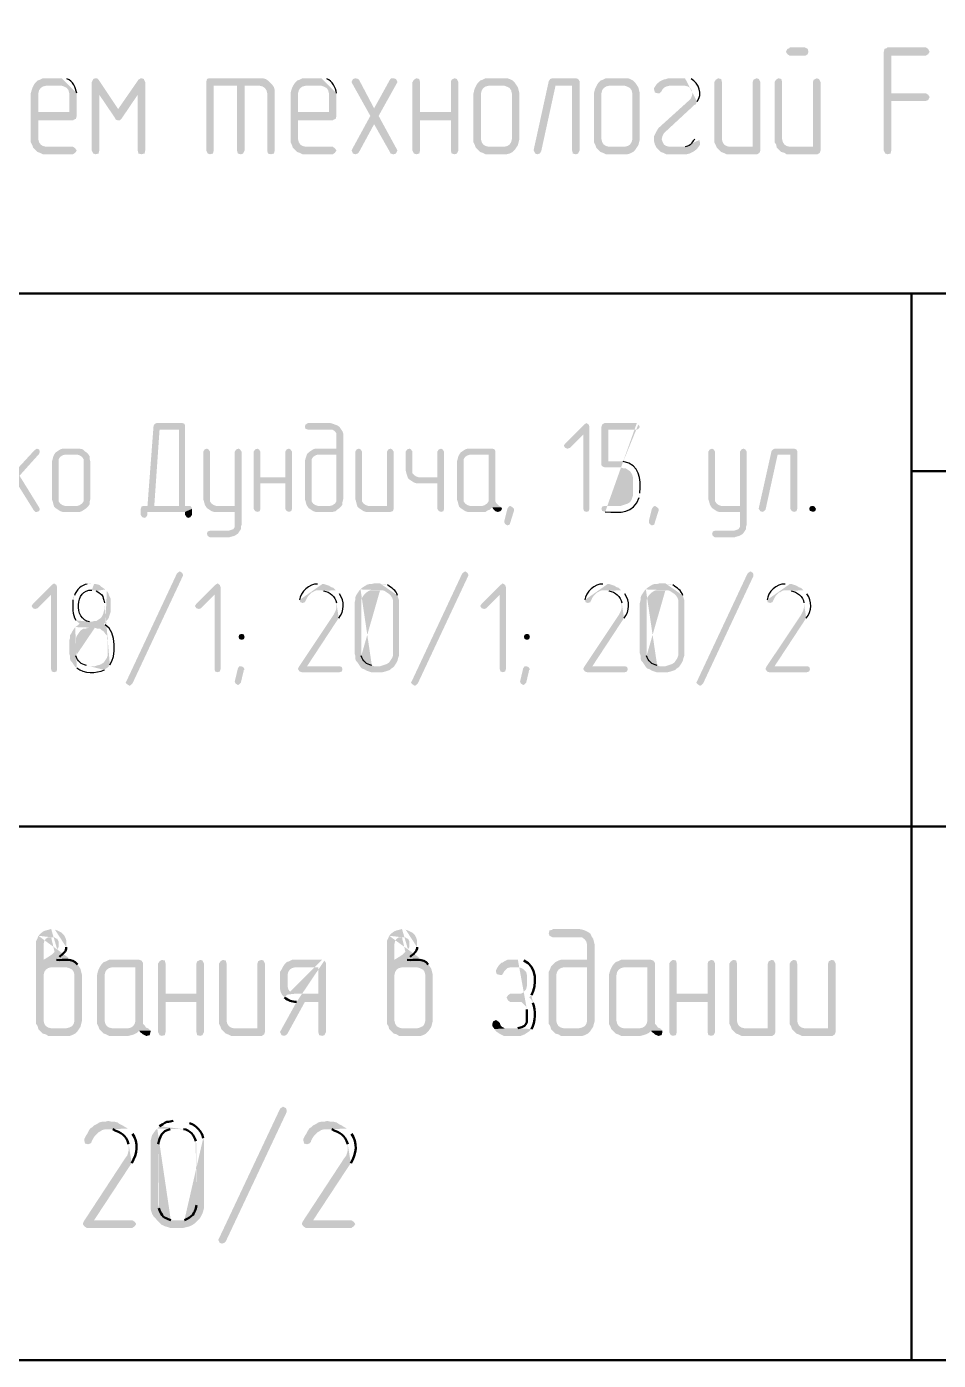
# Model space of a CAD drawing. Header units: millimetres. Extents: x -211 to 10565, y -2293 to 2244.
# Drawn here: x 4804.96 to 4830.58, y -367.5 to -330.02 of the extents above; entities that cross this region are included whole.
import ezdxf

# ---------------------------------------------------------------- set-up
doc = ezdxf.new("R2010")
doc.units = ezdxf.units.MM
doc.layers.add('PDF _Геометрия', color=7, linetype='Continuous')
doc.layers.add('PDF _Сплошная заливка', color=7, linetype='Continuous')

msp = doc.modelspace()

# ---------------------------------------------------------------- hatches: boundary and pattern name
at = {"layer": 'PDF _Сплошная заливка', "transparency": 33554559}
for points in [[(4826.827, -330.6), (4826.404, -330.6), (4826.404, -330.621), (4826.341, -330.643), (4826.298, -330.727), (4826.341, -330.791), (4826.404, -330.833), (4826.849, -330.833), (4826.912, -330.791), (4826.933, -330.727), (4826.912, -330.643)], [(4830.234, -330.6), (4829.155, -330.6), (4829.134, -330.621), (4829.07, -330.643), (4829.049, -330.727), (4829.049, -333.499), (4829.092, -333.584), (4829.155, -333.605), (4829.24, -333.584), (4829.261, -333.499), (4829.261, -332.103), (4830.234, -332.103), (4830.298, -332.081), (4830.34, -331.997), (4830.298, -331.933), (4830.234, -331.891), (4829.261, -331.891), (4829.261, -330.833), (4830.234, -330.833), (4830.298, -330.791), (4830.34, -330.727), (4830.298, -330.643)], [(4805.159, -331.658), (4805.117, -331.743), (4805.096, -331.806), (4805.074, -331.891), (4805.074, -333.266), (4805.117, -333.351), (4805.138, -333.415), (4805.265, -333.542), (4805.328, -333.563), (4805.413, -333.605), (4806.259, -333.605), (4806.323, -333.563), (4806.365, -333.499), (4806.323, -333.436), (4806.259, -333.393), (4805.498, -333.393), (4805.413, -333.372), (4805.35, -333.33), (4805.307, -333.266), (4805.286, -333.182), (4805.286, -332.653), (4806.259, -332.653), (4806.281, -332.632), (4806.344, -332.61), (4806.365, -332.526), (4805.286, -332.42), (4805.286, -331.891), (4805.307, -331.806), (4805.35, -331.743), (4805.413, -331.701), (4805.498, -331.679), (4805.942, -331.679)], [(4806.894, -331.468), (4806.831, -331.489), (4806.788, -331.574), (4807, -331.933), (4807.444, -332.589), (4807.529, -332.335), (4806.979, -331.51), (4806.937, -331.468)], [(4806.788, -331.574), (4806.788, -333.499), (4806.831, -333.584), (4806.894, -333.605), (4806.979, -333.584), (4807, -333.499), (4807, -331.933)], [(4808.185, -331.468), (4808.164, -331.468), (4808.1, -331.51), (4807.529, -332.335), (4807.444, -332.589), (4807.466, -332.632), (4807.529, -332.653), (4807.571, -332.653), (4807.635, -332.589), (4808.079, -331.933), (4808.291, -331.574), (4808.249, -331.489)], [(4808.291, -331.574), (4808.079, -331.933), (4808.079, -333.499), (4808.1, -333.584), (4808.185, -333.605), (4808.249, -333.584), (4808.27, -333.584), (4808.291, -333.499)], [(4811.507, -331.468), (4810.09, -331.468), (4810.026, -331.489), (4810.005, -331.574), (4810.005, -333.499), (4810.047, -333.584), (4810.111, -333.605), (4810.195, -333.584), (4810.216, -333.499), (4810.216, -331.679), (4811.507, -331.679), (4811.867, -331.658), (4811.74, -331.531), (4811.677, -331.489), (4811.592, -331.468)], [(4811.084, -331.679), (4810.872, -331.679), (4810.872, -333.499), (4810.894, -333.584), (4810.978, -333.605), (4811.042, -333.584), (4811.084, -333.499)], [(4811.867, -331.658), (4811.507, -331.679), (4811.592, -331.701), (4811.655, -331.743), (4811.698, -331.806), (4811.719, -331.891), (4811.719, -333.499), (4811.74, -333.584), (4811.825, -333.605), (4811.909, -333.584), (4811.93, -333.499), (4811.93, -331.806), (4811.909, -331.722)], [(4812.459, -331.658), (4812.417, -331.743), (4812.396, -331.806), (4812.375, -331.891), (4812.375, -333.266), (4812.417, -333.351), (4812.438, -333.415), (4812.565, -333.542), (4812.629, -333.563), (4812.713, -333.605), (4813.56, -333.605), (4813.623, -333.563), (4813.666, -333.499), (4813.623, -333.436), (4813.56, -333.393), (4812.798, -333.393), (4812.713, -333.372), (4812.65, -333.33), (4812.608, -333.266), (4812.586, -333.182), (4812.586, -332.653), (4813.56, -332.653), (4813.581, -332.632), (4813.644, -332.61), (4813.666, -332.526), (4812.586, -332.42), (4812.586, -331.891), (4812.608, -331.806), (4812.65, -331.743), (4812.713, -331.701), (4812.798, -331.679), (4813.242, -331.679)], [(4814.195, -331.468), (4814.131, -331.489), (4814.089, -331.574), (4814.11, -331.616), (4814.618, -332.526), (4814.724, -332.759), (4815.168, -333.542), (4815.189, -333.584), (4815.253, -333.605), (4815.274, -333.605), (4815.337, -333.584), (4815.38, -333.499), (4815.358, -333.457), (4814.851, -332.526), (4814.724, -332.314), (4814.3, -331.51), (4814.279, -331.489)], [(4815.274, -331.468), (4815.21, -331.468), (4815.168, -331.51), (4814.724, -332.314), (4814.851, -332.526), (4815.358, -331.616), (4815.38, -331.574), (4815.337, -331.489)], [(4815.909, -331.468), (4815.845, -331.51), (4815.803, -331.574), (4815.803, -333.499), (4815.845, -333.584), (4815.909, -333.605), (4815.993, -333.584), (4816.014, -333.499), (4816.014, -332.653), (4816.882, -332.653), (4816.014, -332.42), (4816.014, -331.574), (4815.993, -331.489)], [(4816.988, -331.468), (4816.903, -331.51), (4816.882, -331.574), (4816.882, -332.42), (4816.014, -332.42), (4816.882, -332.653), (4816.882, -333.499), (4816.903, -333.584), (4816.988, -333.605), (4817.051, -333.584), (4817.094, -333.499), (4817.094, -331.574), (4817.051, -331.489)], [(4817.601, -331.658), (4817.559, -331.743), (4817.538, -331.806), (4817.517, -331.891), (4817.517, -333.266), (4817.559, -333.351), (4817.58, -333.415), (4817.94, -333.393), (4817.855, -333.372), (4817.792, -333.33), (4817.75, -333.266), (4817.728, -333.182), (4817.728, -331.891), (4817.75, -331.806), (4817.792, -331.743), (4817.855, -331.701), (4817.94, -331.679), (4818.384, -331.679)], [(4818.384, -331.468), (4817.855, -331.468), (4817.771, -331.51), (4817.707, -331.531), (4817.644, -331.595), (4817.601, -331.658), (4818.384, -331.679), (4818.448, -331.701), (4818.533, -331.743), (4818.575, -331.806), (4818.596, -331.891), (4818.596, -333.182), (4818.575, -333.266), (4818.533, -333.33), (4818.469, -333.372), (4818.384, -333.393), (4817.94, -333.393), (4817.58, -333.415), (4817.707, -333.542), (4817.771, -333.563), (4817.855, -333.605), (4818.448, -333.605), (4818.533, -333.584), (4818.617, -333.542), (4818.681, -333.478), (4818.765, -333.351), (4818.808, -333.182), (4818.808, -331.891), (4818.765, -331.722), (4818.681, -331.595), (4818.617, -331.531), (4818.533, -331.489), (4818.469, -331.468)], [(4820.395, -331.468), (4819.739, -331.468), (4819.675, -331.489), (4819.633, -331.552), (4819.21, -333.478), (4819.21, -333.499), (4819.252, -333.584), (4819.315, -333.605), (4819.379, -333.584), (4819.421, -333.52), (4819.823, -331.679), (4820.289, -331.679), (4820.5, -331.574), (4820.5, -331.552), (4820.458, -331.489)], [(4820.5, -331.574), (4820.289, -331.679), (4820.289, -333.499), (4820.31, -333.584), (4820.395, -333.605), (4820.458, -333.584), (4820.5, -333.499)], [(4820.987, -331.658), (4820.945, -331.743), (4820.924, -331.806), (4820.902, -331.891), (4820.902, -333.266), (4820.945, -333.351), (4820.966, -333.415), (4821.326, -333.393), (4821.241, -333.372), (4821.178, -333.33), (4821.135, -333.266), (4821.114, -333.182), (4821.114, -331.891), (4821.135, -331.806), (4821.178, -331.743), (4821.241, -331.701), (4821.326, -331.679), (4821.77, -331.679)], [(4821.77, -331.468), (4821.241, -331.468), (4821.156, -331.51), (4821.093, -331.531), (4821.029, -331.595), (4820.987, -331.658), (4821.77, -331.679), (4821.834, -331.701), (4821.918, -331.743), (4821.961, -331.806), (4821.982, -331.891), (4821.982, -333.182), (4821.961, -333.266), (4821.918, -333.33), (4821.855, -333.372), (4821.77, -333.393), (4821.326, -333.393), (4820.966, -333.415), (4821.093, -333.542), (4821.156, -333.563), (4821.241, -333.605), (4821.834, -333.605), (4821.918, -333.584), (4822.003, -333.542), (4822.066, -333.478), (4822.151, -333.351), (4822.193, -333.182), (4822.193, -331.891), (4822.151, -331.722), (4822.066, -331.595), (4822.003, -331.531), (4821.918, -331.489), (4821.855, -331.468)], [(4822.638, -331.679), (4822.595, -331.743), (4822.595, -331.785), (4822.616, -331.87), (4822.701, -331.891), (4822.743, -331.891), (4822.807, -331.828), (4822.828, -331.785), (4822.892, -331.722), (4822.934, -331.701), (4823.019, -331.679), (4823.463, -331.679)], [(4824.394, -331.468), (4824.33, -331.51), (4824.288, -331.574), (4824.288, -333.266), (4824.33, -333.351), (4824.352, -333.415), (4824.711, -333.393), (4824.627, -333.372), (4824.563, -333.33), (4824.521, -333.266), (4824.5, -333.182), (4824.5, -331.574), (4824.479, -331.489)], [(4825.473, -331.468), (4825.388, -331.51), (4825.367, -331.574), (4825.367, -333.393), (4824.711, -333.393), (4824.352, -333.415), (4824.479, -333.542), (4824.542, -333.563), (4824.627, -333.605), (4825.494, -333.605), (4825.558, -333.563), (4825.579, -333.499), (4825.579, -331.574), (4825.537, -331.489)], [(4826.087, -331.468), (4826.023, -331.51), (4825.981, -331.574), (4825.981, -333.266), (4826.023, -333.33), (4826.044, -333.415), (4826.404, -333.393), (4826.32, -333.372), (4826.256, -333.33), (4826.214, -333.266), (4826.193, -333.182), (4826.193, -331.574), (4826.171, -331.489)], [(4827.166, -331.468), (4827.081, -331.51), (4827.06, -331.574), (4827.06, -333.393), (4826.404, -333.393), (4826.044, -333.415), (4826.171, -333.542), (4826.256, -333.563), (4826.32, -333.605), (4827.187, -333.605), (4827.251, -333.563), (4827.272, -333.499), (4827.272, -331.574), (4827.229, -331.489)], [(4814.618, -332.526), (4814.11, -333.457), (4814.089, -333.499), (4814.131, -333.584), (4814.195, -333.605), (4814.258, -333.584), (4814.3, -333.542), (4814.724, -332.759)], [(4809.412, -341.265), (4809.243, -341.35), (4809.243, -343.487), (4808.249, -343.487), (4808.185, -343.508), (4808.164, -343.572), (4808.164, -343.741), (4808.206, -343.804), (4808.27, -343.825), (4808.312, -343.804), (4808.354, -343.741), (4808.354, -343.656), (4809.412, -343.656), (4809.603, -343.572), (4809.603, -343.55), (4809.56, -343.487), (4809.412, -343.487)], [(4809.328, -341.159), (4808.608, -341.159), (4808.566, -341.18), (4808.545, -341.202), (4808.524, -341.244), (4808.354, -343.487), (4808.545, -343.487), (4808.693, -341.35), (4809.243, -341.35), (4809.412, -341.265), (4809.412, -341.244), (4809.391, -341.18)], [(4813.496, -341.159), (4812.862, -341.159), (4812.798, -341.202), (4812.777, -341.265), (4812.798, -341.329), (4812.819, -341.329), (4812.883, -341.35), (4813.56, -341.35), (4813.623, -341.392), (4813.666, -341.456), (4813.666, -341.879), (4813.073, -341.879), (4813.01, -341.9), (4812.883, -341.985), (4812.84, -342.027), (4813.666, -342.048), (4813.666, -343.36), (4813.623, -343.423), (4813.56, -343.466), (4813.496, -343.487), (4812.84, -343.487), (4812.883, -343.55), (4813.01, -343.635), (4813.073, -343.656), (4813.56, -343.656), (4813.644, -343.635), (4813.687, -343.593), (4813.75, -343.55), (4813.793, -343.508), (4813.835, -343.445), (4813.835, -343.381), (4813.856, -343.296), (4813.856, -341.456), (4813.835, -341.392), (4813.75, -341.265), (4813.687, -341.223), (4813.56, -341.18)], [(4820.691, -341.159), (4820.627, -341.202), (4820.098, -341.731), (4820.056, -341.794), (4820.098, -341.858), (4820.162, -341.879), (4820.225, -341.858), (4820.606, -341.477), (4820.776, -341.265), (4820.754, -341.202)], [(4820.776, -341.265), (4820.606, -341.477), (4820.606, -343.572), (4820.627, -343.635), (4820.691, -343.656), (4820.754, -343.635), (4820.776, -343.572)], [(4805.244, -341.879), (4805.18, -341.921), (4804.44, -342.725), (4804.63, -342.767), (4805.159, -343.614), (4805.201, -343.656), (4805.244, -343.656), (4805.307, -343.635), (4805.328, -343.572), (4805.307, -343.529), (4804.757, -342.64), (4805.307, -342.027), (4805.328, -341.963), (4805.307, -341.9)], [(4805.73, -342.048), (4805.709, -342.09), (4805.688, -342.175), (4805.667, -342.238), (4805.667, -343.296), (4805.688, -343.36), (4805.709, -343.445), (4805.73, -343.508), (4806.027, -343.487), (4805.963, -343.466), (4805.9, -343.423), (4805.857, -343.36), (4805.857, -342.175), (4805.9, -342.111), (4805.963, -342.069), (4806.027, -342.048), (4806.386, -342.048)], [(4806.386, -341.879), (4805.963, -341.879), (4805.9, -341.9), (4805.773, -341.985), (4805.73, -342.048), (4806.386, -342.048), (4806.45, -342.069), (4806.513, -342.111), (4806.556, -342.175), (4806.556, -343.36), (4806.513, -343.423), (4806.45, -343.466), (4806.386, -343.487), (4806.027, -343.487), (4805.73, -343.508), (4805.773, -343.55), (4805.9, -343.635), (4805.963, -343.656), (4806.45, -343.656), (4806.513, -343.635), (4806.64, -343.55), (4806.683, -343.508), (4806.725, -343.445), (4806.725, -343.381), (4806.746, -343.296), (4806.746, -342.238), (4806.725, -342.154), (4806.725, -342.09), (4806.683, -342.027), (4806.64, -341.985), (4806.577, -341.942), (4806.535, -341.9), (4806.45, -341.879)], [(4810.026, -341.879), (4809.963, -341.9), (4809.92, -341.963), (4809.92, -343.296), (4809.941, -343.36), (4809.963, -343.445), (4809.984, -343.487), (4810.28, -343.487), (4810.216, -343.466), (4810.153, -343.423), (4810.111, -343.36), (4810.111, -341.963), (4810.068, -341.9)], [(4810.915, -341.879), (4810.851, -341.9), (4810.809, -341.963), (4810.809, -343.487), (4809.984, -343.487), (4810.026, -343.55), (4810.153, -343.635), (4810.216, -343.656), (4810.809, -343.656), (4810.809, -344.079), (4810.767, -344.143), (4810.703, -344.164), (4810.64, -344.185), (4810.111, -344.185), (4810.047, -344.206), (4810.026, -344.27), (4810.047, -344.333), (4810.111, -344.376), (4810.64, -344.376), (4810.703, -344.354), (4810.788, -344.333), (4810.83, -344.312), (4810.894, -344.27), (4810.978, -344.143), (4810.978, -344.079), (4810.999, -344.016), (4810.999, -341.963), (4810.957, -341.9)], [(4811.444, -341.879), (4811.38, -341.9), (4811.338, -341.963), (4811.338, -343.572), (4811.38, -343.635), (4811.444, -343.656), (4811.507, -343.635), (4811.528, -343.572), (4811.528, -342.852), (4812.227, -342.852), (4811.528, -342.683), (4811.528, -341.963), (4811.486, -341.9)], [(4812.333, -341.879), (4812.269, -341.9), (4812.227, -341.963), (4812.227, -342.683), (4811.528, -342.683), (4812.227, -342.852), (4812.227, -343.572), (4812.269, -343.635), (4812.333, -343.656), (4812.396, -343.635), (4812.417, -343.572), (4812.417, -341.963), (4812.375, -341.9)], [(4812.84, -342.027), (4812.798, -342.154), (4812.777, -342.238), (4812.777, -343.296), (4812.798, -343.36), (4812.819, -343.445), (4812.84, -343.487), (4813.137, -343.487), (4813.073, -343.466), (4813.01, -343.423), (4812.967, -343.36), (4812.967, -342.175), (4813.01, -342.111), (4813.073, -342.069), (4813.137, -342.048), (4813.666, -342.048)], [(4814.3, -341.879), (4814.237, -341.9), (4814.195, -341.963), (4814.195, -343.296), (4814.216, -343.36), (4814.237, -343.445), (4814.258, -343.508), (4814.554, -343.487), (4814.491, -343.466), (4814.427, -343.423), (4814.385, -343.36), (4814.385, -341.963), (4814.343, -341.9)], [(4815.189, -341.879), (4815.126, -341.9), (4815.083, -341.963), (4815.083, -343.487), (4814.554, -343.487), (4814.258, -343.508), (4814.3, -343.55), (4814.427, -343.635), (4814.491, -343.656), (4815.189, -343.656), (4815.253, -343.635), (4815.274, -343.572), (4815.274, -341.963), (4815.231, -341.9)], [(4815.718, -341.879), (4815.655, -341.9), (4815.612, -341.963), (4815.612, -342.492), (4815.634, -342.577), (4815.676, -342.704), (4815.972, -342.683), (4815.909, -342.662), (4815.845, -342.619), (4815.803, -342.577), (4815.803, -341.963), (4815.76, -341.9)], [(4816.607, -341.879), (4816.543, -341.9), (4816.501, -341.963), (4816.501, -342.683), (4815.972, -342.683), (4815.676, -342.704), (4815.718, -342.746), (4815.845, -342.831), (4815.909, -342.852), (4816.501, -342.852), (4816.501, -343.572), (4816.543, -343.635), (4816.607, -343.656), (4816.67, -343.635), (4816.692, -343.572), (4816.692, -341.963), (4816.649, -341.9)], [(4817.115, -342.048), (4817.094, -342.09), (4817.072, -342.175), (4817.051, -342.238), (4817.051, -343.296), (4817.072, -343.36), (4817.094, -343.445), (4817.115, -343.508), (4817.157, -343.55), (4817.284, -343.635), (4817.348, -343.656), (4817.855, -343.656), (4817.919, -343.614), (4817.982, -343.593), (4818.046, -343.529), (4818.3, -343.529), (4818.236, -343.487), (4817.411, -343.487), (4817.348, -343.466), (4817.284, -343.423), (4817.242, -343.36), (4817.242, -342.175), (4817.284, -342.111), (4817.348, -342.069), (4817.411, -342.048), (4817.94, -342.048)], [(4818.046, -341.879), (4817.348, -341.879), (4817.284, -341.9), (4817.157, -341.985), (4817.115, -342.048), (4817.94, -342.048), (4817.94, -343.36), (4817.898, -343.423), (4817.834, -343.466), (4817.771, -343.487), (4817.411, -343.487), (4818.236, -343.487), (4818.152, -343.402), (4818.13, -343.36), (4818.13, -341.942), (4818.109, -341.9)], [(4824.225, -341.879), (4824.161, -341.9), (4824.119, -341.963), (4824.119, -343.296), (4824.14, -343.36), (4824.161, -343.445), (4824.182, -343.487), (4824.479, -343.487), (4824.415, -343.466), (4824.352, -343.423), (4824.309, -343.36), (4824.309, -341.963), (4824.267, -341.9)], [(4825.113, -341.879), (4825.05, -341.9), (4825.008, -341.963), (4825.008, -343.487), (4824.182, -343.487), (4824.225, -343.55), (4824.352, -343.635), (4824.415, -343.656), (4825.008, -343.656), (4825.008, -344.079), (4824.965, -344.143), (4824.902, -344.164), (4824.838, -344.185), (4824.309, -344.185), (4824.246, -344.206), (4824.225, -344.27), (4824.246, -344.333), (4824.309, -344.376), (4824.838, -344.376), (4824.902, -344.354), (4824.986, -344.333), (4825.029, -344.312), (4825.092, -344.27), (4825.177, -344.143), (4825.177, -344.079), (4825.198, -344.016), (4825.198, -341.963), (4825.156, -341.9)], [(4826.531, -341.879), (4825.981, -341.879), (4825.939, -341.9), (4825.896, -341.942), (4825.537, -343.55), (4825.537, -343.572), (4825.579, -343.635), (4825.642, -343.656), (4825.685, -343.635), (4825.727, -343.593), (4826.066, -342.048), (4826.425, -342.048), (4826.616, -341.963), (4826.616, -341.942), (4826.595, -341.9)], [(4826.616, -341.963), (4826.425, -342.048), (4826.425, -343.572), (4826.468, -343.635), (4826.531, -343.656), (4826.595, -343.635), (4826.616, -343.572)], [(4809.603, -343.572), (4809.412, -343.656), (4809.412, -343.741), (4809.455, -343.804), (4809.497, -343.825), (4809.56, -343.804), (4809.603, -343.741)], [(4818.3, -343.529), (4818.046, -343.529), (4818.067, -343.572), (4818.13, -343.635), (4818.194, -343.656), (4818.215, -343.656), (4818.279, -343.635), (4818.321, -343.572)], [(4818.659, -343.614), (4818.659, -343.572), (4818.617, -343.529), (4818.554, -343.487), (4818.511, -343.508), (4818.469, -343.572), (4818.384, -343.91), (4818.384, -343.952), (4818.406, -343.995), (4818.469, -344.037), (4818.533, -344.016), (4818.554, -343.952)], [(4822.722, -343.614), (4822.722, -343.572), (4822.68, -343.529), (4822.616, -343.487), (4822.574, -343.508), (4822.532, -343.572), (4822.447, -343.91), (4822.447, -343.952), (4822.468, -343.995), (4822.532, -344.037), (4822.595, -344.016), (4822.616, -343.952)], [(4827.06, -343.487), (4827.102, -343.508), (4827.145, -343.572), (4827.124, -343.635), (4827.06, -343.656), (4826.997, -343.635), (4826.976, -343.635), (4826.954, -343.572), (4826.976, -343.508), (4827.039, -343.487)], [(4809.349, -345.455), (4807.931, -348.481), (4807.889, -348.523), (4807.846, -348.544), (4807.783, -348.502), (4807.741, -348.46), (4807.762, -348.417), (4809.18, -345.391), (4809.201, -345.37), (4809.264, -345.328), (4809.328, -345.37), (4809.349, -345.413)], [(4817.369, -345.455), (4815.951, -348.481), (4815.909, -348.523), (4815.866, -348.544), (4815.803, -348.502), (4815.76, -348.46), (4815.782, -348.417), (4817.199, -345.391), (4817.221, -345.37), (4817.284, -345.328), (4817.348, -345.37), (4817.369, -345.413)], [(4825.388, -345.455), (4823.971, -348.481), (4823.928, -348.523), (4823.886, -348.544), (4823.823, -348.502), (4823.78, -348.46), (4823.801, -348.417), (4825.219, -345.391), (4825.24, -345.37), (4825.304, -345.328), (4825.367, -345.37), (4825.388, -345.413)], [(4805.73, -345.666), (4805.667, -345.709), (4805.138, -346.238), (4805.096, -346.301), (4805.138, -346.365), (4805.201, -346.386), (4805.265, -346.365), (4805.646, -345.984), (4805.815, -345.772), (4805.794, -345.709)], [(4805.815, -345.772), (4805.646, -345.984), (4805.646, -348.079), (4805.667, -348.142), (4805.73, -348.163), (4805.794, -348.142), (4805.815, -348.079)], [(4810.322, -345.666), (4810.259, -345.709), (4809.73, -346.238), (4809.687, -346.301), (4809.73, -346.365), (4809.793, -346.386), (4809.857, -346.365), (4810.238, -345.984), (4810.407, -345.772), (4810.386, -345.709)], [(4810.407, -345.772), (4810.238, -345.984), (4810.238, -348.079), (4810.259, -348.142), (4810.322, -348.163), (4810.386, -348.142), (4810.407, -348.079)], [(4818.342, -345.666), (4818.279, -345.709), (4817.75, -346.238), (4817.707, -346.301), (4817.75, -346.365), (4817.813, -346.386), (4817.877, -346.365), (4818.257, -345.984), (4818.427, -345.772), (4818.406, -345.709)], [(4818.427, -345.772), (4818.257, -345.984), (4818.257, -348.079), (4818.279, -348.142), (4818.342, -348.163), (4818.406, -348.142), (4818.427, -348.079)], [(4810.999, -347.084), (4810.936, -347.105), (4810.915, -347.169), (4810.936, -347.232), (4810.999, -347.253), (4811.063, -347.232), (4811.084, -347.169), (4811.063, -347.105)], [(4819.019, -347.084), (4818.956, -347.105), (4818.935, -347.169), (4818.956, -347.232), (4819.019, -347.253), (4819.083, -347.232), (4819.104, -347.169), (4819.083, -347.105)], [(4810.978, -347.994), (4810.936, -347.994), (4810.894, -348.058), (4810.809, -348.417), (4810.809, -348.438), (4810.83, -348.481), (4810.894, -348.523), (4810.936, -348.502), (4810.978, -348.46), (4811.063, -348.1), (4811.084, -348.079), (4811.042, -348.015)], [(4818.998, -347.994), (4818.956, -347.994), (4818.913, -348.058), (4818.829, -348.417), (4818.829, -348.438), (4818.85, -348.481), (4818.913, -348.523), (4818.956, -348.502), (4818.998, -348.46), (4819.083, -348.1), (4819.104, -348.079), (4819.062, -348.015)], [(4820.479, -355.379), (4819.739, -355.379), (4819.739, -355.4), (4819.654, -355.421), (4819.633, -355.506), (4819.654, -355.57), (4819.739, -355.612), (4820.564, -355.612), (4820.649, -355.675), (4820.691, -355.739), (4820.712, -355.823), (4820.712, -356.247), (4819.971, -356.247), (4819.908, -356.268), (4819.823, -356.31), (4819.696, -356.437), (4820.712, -356.458), (4820.712, -357.961), (4820.691, -358.045), (4820.649, -358.109), (4820.564, -358.151), (4820.479, -358.172), (4820.056, -358.172), (4819.696, -358.193), (4819.823, -358.32), (4819.908, -358.342), (4819.971, -358.384), (4820.585, -358.384), (4820.649, -358.363), (4820.733, -358.32), (4820.797, -358.257), (4820.881, -358.13), (4820.924, -357.961), (4820.924, -355.823), (4820.881, -355.654), (4820.839, -355.591), (4820.797, -355.506), (4820.733, -355.464), (4820.649, -355.421), (4820.585, -355.4)], [(4806.429, -356.437), (4806.069, -356.458), (4806.154, -356.479), (4806.238, -356.522), (4806.281, -356.585), (4806.302, -356.67), (4806.302, -357.961), (4806.281, -358.045), (4806.238, -358.109), (4806.154, -358.151), (4806.069, -358.172), (4805.646, -358.172), (4805.286, -358.193), (4805.413, -358.32), (4805.498, -358.342), (4805.561, -358.384), (4806.175, -358.384), (4806.238, -358.363), (4806.323, -358.32), (4806.386, -358.257), (4806.471, -358.13), (4806.513, -357.961), (4806.513, -356.67), (4806.471, -356.501)], [(4807.021, -356.437), (4806.979, -356.522), (4806.958, -356.585), (4806.937, -356.67), (4806.937, -358.045), (4806.979, -358.13), (4807, -358.193), (4807.127, -358.32), (4807.191, -358.342), (4807.275, -358.384), (4807.825, -358.384), (4807.91, -358.363), (4807.973, -358.342), (4808.058, -358.299), (4808.122, -358.236), (4808.439, -358.236), (4808.376, -358.172), (4807.36, -358.172), (4807.275, -358.151), (4807.212, -358.109), (4807.169, -358.045), (4807.148, -357.961), (4807.148, -356.67), (4807.169, -356.585), (4807.212, -356.522), (4807.275, -356.479), (4807.36, -356.458), (4808.016, -356.458)], [(4808.122, -356.247), (4807.275, -356.247), (4807.191, -356.289), (4807.127, -356.31), (4807.064, -356.374), (4807.021, -356.437), (4808.016, -356.458), (4808.016, -357.961), (4807.995, -358.045), (4807.952, -358.109), (4807.889, -358.151), (4807.804, -358.172), (4807.36, -358.172), (4808.376, -358.172), (4808.312, -358.151), (4808.27, -358.088), (4808.227, -358.045), (4808.227, -356.331), (4808.185, -356.268)], [(4808.756, -356.247), (4808.693, -356.289), (4808.651, -356.352), (4808.651, -358.278), (4808.693, -358.363), (4808.756, -358.384), (4808.841, -358.363), (4808.862, -358.278), (4808.862, -357.432), (4809.73, -357.432), (4808.862, -357.199), (4808.862, -356.352), (4808.841, -356.268)], [(4809.836, -356.247), (4809.751, -356.289), (4809.73, -356.352), (4809.73, -357.199), (4808.862, -357.199), (4809.73, -357.432), (4809.73, -358.278), (4809.751, -358.363), (4809.836, -358.384), (4809.899, -358.363), (4809.941, -358.278), (4809.941, -356.352), (4809.899, -356.268)], [(4810.47, -356.247), (4810.407, -356.289), (4810.365, -356.352), (4810.365, -358.045), (4810.407, -358.13), (4810.428, -358.193), (4810.788, -358.172), (4810.703, -358.151), (4810.64, -358.109), (4810.597, -358.045), (4810.576, -357.961), (4810.576, -356.352), (4810.555, -356.268)], [(4811.55, -356.247), (4811.465, -356.289), (4811.444, -356.352), (4811.444, -358.172), (4810.788, -358.172), (4810.428, -358.193), (4810.555, -358.32), (4810.619, -358.342), (4810.703, -358.384), (4811.571, -358.384), (4811.634, -358.342), (4811.655, -358.278), (4811.655, -356.352), (4811.613, -356.268)], [(4812.163, -356.437), (4812.121, -356.522), (4812.079, -356.585), (4812.079, -357.072), (4812.1, -357.157), (4812.142, -357.241), (4812.502, -357.199), (4812.417, -357.199), (4812.354, -357.135), (4812.311, -357.072), (4812.29, -356.987), (4812.29, -356.67), (4812.311, -356.585), (4812.354, -356.522), (4812.417, -356.479), (4812.502, -356.458), (4813.158, -356.458)], [(4816.29, -356.437), (4815.93, -356.458), (4816.014, -356.479), (4816.099, -356.522), (4816.141, -356.585), (4816.163, -356.67), (4816.163, -357.961), (4816.141, -358.045), (4816.099, -358.109), (4816.014, -358.151), (4815.93, -358.172), (4815.507, -358.172), (4815.147, -358.193), (4815.274, -358.32), (4815.358, -358.342), (4815.422, -358.384), (4816.036, -358.384), (4816.099, -358.363), (4816.184, -358.32), (4816.247, -358.257), (4816.332, -358.13), (4816.374, -357.961), (4816.374, -356.67), (4816.332, -356.501)], [(4818.194, -356.458), (4818.152, -356.543), (4818.152, -356.585), (4818.173, -356.649), (4818.257, -356.67), (4818.321, -356.67), (4818.363, -356.606), (4818.384, -356.564), (4818.469, -356.479), (4818.554, -356.458), (4818.765, -356.458)], [(4819.696, -356.437), (4819.675, -356.501), (4819.633, -356.585), (4819.633, -358.045), (4819.675, -358.109), (4819.696, -358.193), (4820.056, -358.172), (4819.971, -358.151), (4819.908, -358.109), (4819.866, -358.045), (4819.844, -357.961), (4819.844, -356.67), (4819.866, -356.585), (4819.908, -356.522), (4819.971, -356.479), (4820.056, -356.458), (4820.712, -356.458)], [(4821.41, -356.437), (4821.368, -356.522), (4821.347, -356.585), (4821.326, -356.67), (4821.326, -358.045), (4821.368, -358.13), (4821.389, -358.193), (4821.516, -358.32), (4821.58, -358.342), (4821.664, -358.384), (4822.214, -358.384), (4822.299, -358.363), (4822.363, -358.342), (4822.447, -358.299), (4822.511, -358.236), (4822.828, -358.236), (4822.765, -358.172), (4821.749, -358.172), (4821.664, -358.151), (4821.601, -358.109), (4821.558, -358.045), (4821.537, -357.961), (4821.537, -356.67), (4821.558, -356.585), (4821.601, -356.522), (4821.664, -356.479), (4821.749, -356.458), (4822.405, -356.458)], [(4822.511, -356.247), (4821.664, -356.247), (4821.58, -356.289), (4821.516, -356.31), (4821.453, -356.374), (4821.41, -356.437), (4822.405, -356.458), (4822.405, -357.961), (4822.384, -358.045), (4822.341, -358.109), (4822.278, -358.151), (4822.193, -358.172), (4821.749, -358.172), (4822.765, -358.172), (4822.701, -358.151), (4822.659, -358.088), (4822.616, -358.045), (4822.616, -356.331), (4822.574, -356.268)], [(4823.124, -356.247), (4823.061, -356.289), (4823.019, -356.352), (4823.019, -358.278), (4823.061, -358.363), (4823.124, -358.384), (4823.209, -358.363), (4823.23, -358.278), (4823.23, -357.432), (4824.098, -357.432), (4823.23, -357.199), (4823.23, -356.352), (4823.209, -356.268)], [(4824.204, -356.247), (4824.119, -356.289), (4824.098, -356.352), (4824.098, -357.199), (4823.23, -357.199), (4824.098, -357.432), (4824.098, -358.278), (4824.119, -358.363), (4824.204, -358.384), (4824.267, -358.363), (4824.309, -358.278), (4824.309, -356.352), (4824.267, -356.268)], [(4824.817, -356.247), (4824.754, -356.289), (4824.711, -356.352), (4824.711, -358.045), (4824.754, -358.13), (4824.775, -358.193), (4825.135, -358.172), (4825.05, -358.151), (4824.986, -358.109), (4824.944, -358.045), (4824.923, -357.961), (4824.923, -356.352), (4824.902, -356.268)], [(4825.896, -356.247), (4825.812, -356.289), (4825.791, -356.352), (4825.791, -358.172), (4825.135, -358.172), (4824.775, -358.193), (4824.902, -358.32), (4824.965, -358.342), (4825.05, -358.384), (4825.917, -358.384), (4825.981, -358.342), (4826.002, -358.278), (4826.002, -356.352), (4825.96, -356.268)], [(4826.51, -356.247), (4826.447, -356.289), (4826.404, -356.352), (4826.404, -358.045), (4826.447, -358.13), (4826.468, -358.193), (4826.827, -358.172), (4826.743, -358.151), (4826.679, -358.109), (4826.637, -358.045), (4826.616, -357.961), (4826.616, -356.352), (4826.595, -356.268)], [(4827.589, -356.247), (4827.505, -356.289), (4827.483, -356.352), (4827.483, -358.172), (4826.827, -358.172), (4826.468, -358.193), (4826.595, -358.32), (4826.658, -358.342), (4826.743, -358.384), (4827.61, -358.384), (4827.674, -358.342), (4827.695, -358.278), (4827.695, -356.352), (4827.653, -356.268)], [(4812.544, -357.432), (4812.1, -358.236), (4812.079, -358.278), (4812.121, -358.363), (4812.184, -358.384), (4812.248, -358.363), (4812.29, -358.32), (4812.777, -357.432), (4813.158, -357.432)], [(4818.152, -357.939), (4818.067, -357.982), (4818.046, -358.045), (4818.046, -358.109), (4818.109, -358.193), (4818.448, -358.172), (4818.406, -358.172), (4818.321, -358.13), (4818.279, -358.088), (4818.257, -358.024), (4818.215, -357.982)], [(4808.439, -358.236), (4808.122, -358.236), (4808.143, -358.278), (4808.206, -358.32), (4808.227, -358.342), (4808.312, -358.384), (4808.333, -358.384), (4808.418, -358.363), (4808.439, -358.278)], [(4822.828, -358.236), (4822.511, -358.236), (4822.532, -358.278), (4822.595, -358.32), (4822.616, -358.342), (4822.701, -358.384), (4822.722, -358.384), (4822.807, -358.363), (4822.828, -358.278)], [(4812.269, -360.521), (4810.555, -364.161), (4810.513, -364.203), (4810.449, -364.224), (4810.386, -364.203), (4810.343, -364.118), (4810.365, -364.076), (4812.079, -360.436), (4812.1, -360.415), (4812.163, -360.373), (4812.248, -360.415), (4812.269, -360.479)], [(4807.254, -360.775), (4807.169, -360.796), (4807.085, -360.796), (4807, -360.817), (4806.937, -360.86), (4806.852, -360.902), (4806.81, -360.944), (4806.746, -360.987), (4806.704, -361.05), (4806.662, -361.135), (4806.619, -361.198), (4806.577, -361.283), (4806.577, -361.325), (4806.598, -361.41), (4806.683, -361.431), (4806.746, -361.41), (4806.788, -361.367), (4806.788, -361.346), (4806.831, -361.262), (4806.873, -361.198), (4806.979, -361.092), (4807.021, -361.071), (4807.085, -361.029), (4807.169, -361.008), (4807.254, -361.008), (4807.804, -360.987), (4807.72, -360.944), (4807.656, -360.902), (4807.571, -360.86), (4807.508, -360.817), (4807.423, -360.796), (4807.339, -360.796)], [(4813.412, -360.775), (4813.327, -360.796), (4813.242, -360.796), (4813.158, -360.817), (4813.094, -360.86), (4813.01, -360.902), (4812.967, -360.944), (4812.904, -360.987), (4812.862, -361.05), (4812.819, -361.135), (4812.777, -361.198), (4812.735, -361.283), (4812.735, -361.325), (4812.756, -361.41), (4812.84, -361.431), (4812.904, -361.41), (4812.946, -361.367), (4812.946, -361.346), (4812.988, -361.262), (4813.031, -361.198), (4813.137, -361.092), (4813.179, -361.071), (4813.242, -361.029), (4813.327, -361.008), (4813.412, -361.008), (4813.962, -360.987), (4813.877, -360.944), (4813.814, -360.902), (4813.729, -360.86), (4813.666, -360.817), (4813.581, -360.796), (4813.496, -360.796)]]:
    msp.add_hatch(color=256, dxfattribs=at).paths.add_polyline_path(points)
h = msp.add_hatch(color=256, dxfattribs=at)
h.paths.add_polyline_path([(4805.942, -331.468), (4805.413, -331.468), (4805.328, -331.51), (4805.265, -331.531), (4805.201, -331.595), (4805.159, -331.658), (4805.942, -331.679), (4806.006, -331.701), (4806.09, -331.743), (4806.133, -331.806), (4806.154, -331.891), (4806.154, -332.42), (4805.286, -332.42), (4806.365, -332.526), (4806.365, -331.891)], flags=0)
h.paths.add_polyline_path([(4806.09, -331.489), (4806.027, -331.468)], flags=0)
h = msp.add_hatch(color=256, dxfattribs=at)
h.paths.add_polyline_path([(4813.242, -331.468), (4812.713, -331.468), (4812.629, -331.51), (4812.565, -331.531), (4812.502, -331.595), (4812.459, -331.658), (4813.242, -331.679), (4813.306, -331.701), (4813.391, -331.743), (4813.433, -331.806), (4813.454, -331.891), (4813.454, -332.42), (4812.586, -332.42), (4813.666, -332.526), (4813.666, -331.891)], flags=0)
h.paths.add_polyline_path([(4813.391, -331.489), (4813.327, -331.468)], flags=0)
h = msp.add_hatch(color=256, dxfattribs=at)
h.paths.add_polyline_path([(4823.463, -331.468), (4822.997, -331.468), (4822.934, -331.489), (4822.849, -331.51), (4822.765, -331.552), (4822.68, -331.616), (4822.638, -331.679), (4823.463, -331.679), (4823.548, -331.701), (4823.611, -331.743), (4823.653, -331.806), (4823.674, -331.891), (4823.653, -331.976), (4823.611, -332.06), (4822.722, -332.864), (4822.68, -332.928), (4822.595, -333.097), (4822.595, -333.245), (4822.616, -333.33), (4822.659, -333.415), (4822.786, -333.542), (4822.849, -333.563), (4822.934, -333.605), (4823.505, -333.605), (4823.59, -333.584), (4823.717, -333.52), (4823.801, -333.457), (4823.844, -333.393), (4823.019, -333.393), (4822.934, -333.372), (4822.87, -333.33), (4822.828, -333.245), (4822.807, -333.182), (4822.828, -333.097), (4822.87, -333.012), (4823.738, -332.208), (4823.759, -332.208), (4823.801, -332.124)], flags=0)
h.paths.add_polyline_path([(4823.632, -331.489), (4823.548, -331.468)], flags=0)
h = msp.add_hatch(color=256, dxfattribs=at)
h.paths.add_polyline_path([(4823.78, -333.182), (4823.738, -333.182)], flags=0)
h.paths.add_polyline_path([(4823.463, -333.393), (4823.019, -333.393), (4823.844, -333.393), (4823.886, -333.33), (4823.886, -333.288), (4823.865, -333.203)], flags=0)
h = msp.add_hatch(color=256, dxfattribs=at)
h.paths.add_polyline_path([(4822.109, -341.159), (4821.199, -341.159), (4821.135, -341.202), (4821.114, -341.265), (4821.114, -342.344), (4821.156, -342.387), (4821.22, -342.408), (4821.664, -342.408), (4821.728, -342.429), (4821.791, -342.429), (4821.918, -342.514), (4821.961, -342.577), (4821.982, -342.619), (4822.003, -342.704), (4822.003, -343.191), (4821.961, -343.318), (4821.918, -343.381), (4821.855, -343.423), (4821.728, -343.466), (4821.664, -343.487), (4821.199, -343.487), (4821.135, -343.508), (4821.114, -343.572), (4821.135, -343.635), (4821.156, -343.635), (4821.22, -343.656)], flags=0)
h.paths.add_polyline_path([(4822.172, -343.254), (4822.193, -343.191), (4822.193, -343.127)], flags=0)
h.paths.add_polyline_path([(4821.728, -342.238), (4821.305, -342.238), (4821.305, -341.35), (4822.109, -341.35), (4822.172, -341.307), (4822.193, -341.265), (4822.151, -341.202)], flags=0)
h = msp.add_hatch(color=256, dxfattribs=at)
h.paths.add_polyline_path([(4806.788, -345.666), (4806.725, -345.666), (4806.662, -345.688)], flags=0)
h.paths.add_polyline_path([(4806.302, -346.005), (4806.259, -346.068), (4806.259, -346.132)], flags=0)
h.paths.add_polyline_path([(4806.344, -346.703), (4806.386, -346.746), (4806.788, -346.746), (4806.725, -346.746)], flags=0)
h.paths.add_polyline_path([(4806.788, -345.857), (4807.169, -345.836), (4807.042, -345.751), (4807, -345.709), (4806.915, -345.688), (4806.852, -345.688)], flags=0)
h = msp.add_hatch(color=256, dxfattribs=at)
h.paths.add_polyline_path([(4807.169, -345.836), (4806.788, -345.857), (4806.852, -345.857), (4806.915, -345.878)], flags=0)
h.paths.add_polyline_path([(4807.148, -346.217), (4807.148, -346.386), (4807.127, -346.449), (4807.106, -346.534), (4807.085, -346.576), (4807.042, -346.64), (4806.979, -346.682), (4806.915, -346.724), (4806.852, -346.724), (4806.788, -346.746), (4806.386, -346.746), (4806.45, -346.809), (4806.429, -346.809), (4806.386, -346.851), (4806.323, -346.894), (4806.873, -346.915), (4806.937, -346.936), (4807.021, -346.936), (4807.064, -346.978), (4807.127, -347.021), (4807.169, -347.084), (4807.212, -347.126), (4807.212, -347.211), (4807.233, -347.275), (4807.233, -347.698), (4807.212, -347.761), (4807.127, -347.888), (4807.064, -347.931), (4807.021, -347.952), (4806.937, -347.973), (4806.873, -347.994), (4806.704, -347.994), (4807.254, -348.015), (4807.296, -347.952)], flags=0)
h.paths.add_polyline_path([(4807.169, -346.83), (4807.127, -346.809), (4807.148, -346.788), (4807.191, -346.724), (4807.233, -346.682), (4807.275, -346.619), (4807.275, -346.597), (4807.317, -346.471), (4807.317, -346.09), (4807.275, -346.005), (4807.254, -345.942), (4807.212, -345.878)], flags=0)
h = msp.add_hatch(color=256, dxfattribs=at)
h.paths.add_polyline_path([(4813.644, -345.857), (4813.2, -345.857), (4813.242, -345.857), (4813.306, -345.878)], flags=0)
h.paths.add_polyline_path([(4813.666, -346.217), (4813.666, -346.344), (4813.644, -346.428), (4813.581, -346.555), (4812.608, -348.015), (4812.586, -348.058), (4812.586, -348.079), (4812.629, -348.142), (4812.692, -348.163), (4813.75, -348.163), (4813.814, -348.142), (4813.835, -348.079), (4813.814, -348.015), (4813.75, -347.994), (4812.84, -347.994), (4813.729, -346.64)], flags=0)
h.paths.add_polyline_path([(4813.75, -345.963), (4813.708, -345.899)], flags=0)
h = msp.add_hatch(color=256, dxfattribs=at)
h.paths.add_polyline_path([(4813.179, -345.666), (4813.137, -345.688)], flags=0)
h.paths.add_polyline_path([(4812.629, -346.132), (4812.65, -346.195), (4812.713, -346.217), (4812.777, -346.195), (4812.84, -346.068), (4812.883, -346.005), (4812.967, -345.92), (4812.988, -345.92), (4813.052, -345.878), (4813.115, -345.857), (4813.644, -345.857), (4813.581, -345.793), (4813.517, -345.772), (4813.454, -345.73), (4813.327, -345.688), (4813.264, -345.688)], flags=0)
h = msp.add_hatch(color=256, dxfattribs=at)
h.paths.add_polyline_path([(4814.343, -345.836), (4814.3, -345.878), (4814.216, -346.005), (4814.195, -346.068), (4814.195, -346.132), (4814.173, -346.217), (4814.173, -347.634), (4814.195, -347.698), (4814.195, -347.782), (4814.216, -347.846), (4814.258, -347.888), (4814.343, -348.015), (4814.385, -348.058), (4814.449, -348.079), (4814.512, -348.121), (4814.576, -348.142), (4814.639, -348.163), (4814.956, -348.163), (4815.041, -348.142), (4815.105, -348.121), (4815.168, -348.1), (4815.21, -348.058), (4815.274, -348.015), (4814.724, -347.994), (4814.66, -347.973)], flags=0)
h.paths.add_polyline_path([(4814.364, -347.698), (4814.364, -346.132), (4814.385, -346.068), (4814.427, -346.005), (4814.512, -345.92), (4814.576, -345.878), (4814.639, -345.857), (4814.893, -345.857)], flags=0)
h = msp.add_hatch(color=256, dxfattribs=at)
h.paths.add_polyline_path([(4814.893, -345.666), (4814.724, -345.666), (4814.639, -345.688), (4814.576, -345.688), (4814.512, -345.709), (4814.385, -345.793), (4814.343, -345.836), (4814.893, -345.857), (4814.956, -345.857), (4815.02, -345.878), (4815.147, -345.963), (4815.189, -346.005), (4815.231, -346.068), (4815.253, -346.132), (4815.253, -347.698), (4815.231, -347.761), (4815.147, -347.888), (4815.083, -347.931), (4814.956, -347.973), (4814.893, -347.994), (4814.724, -347.994), (4815.274, -348.015), (4815.358, -347.888), (4815.38, -347.846), (4815.401, -347.761), (4815.422, -347.698), (4815.422, -346.132), (4815.38, -346.005)], flags=0)
h.paths.add_polyline_path([(4815.105, -345.709), (4815.041, -345.688), (4814.956, -345.688)], flags=0)
h = msp.add_hatch(color=256, dxfattribs=at)
h.paths.add_polyline_path([(4821.664, -345.857), (4821.22, -345.857), (4821.262, -345.857), (4821.326, -345.878)], flags=0)
h.paths.add_polyline_path([(4821.685, -346.217), (4821.685, -346.344), (4821.664, -346.428), (4821.601, -346.555), (4820.627, -348.015), (4820.606, -348.058), (4820.606, -348.079), (4820.649, -348.142), (4820.712, -348.163), (4821.77, -348.163), (4821.834, -348.142), (4821.855, -348.079), (4821.834, -348.015), (4821.77, -347.994), (4820.86, -347.994), (4821.749, -346.64)], flags=0)
h.paths.add_polyline_path([(4821.77, -345.963), (4821.728, -345.899)], flags=0)
h = msp.add_hatch(color=256, dxfattribs=at)
h.paths.add_polyline_path([(4821.199, -345.666), (4821.156, -345.688)], flags=0)
h.paths.add_polyline_path([(4820.649, -346.132), (4820.67, -346.195), (4820.733, -346.217), (4820.797, -346.195), (4820.86, -346.068), (4820.902, -346.005), (4820.987, -345.92), (4821.008, -345.92), (4821.072, -345.878), (4821.135, -345.857), (4821.664, -345.857), (4821.601, -345.793), (4821.537, -345.772), (4821.474, -345.73), (4821.41, -345.709), (4821.347, -345.688), (4821.283, -345.688)], flags=0)
h = msp.add_hatch(color=256, dxfattribs=at)
h.paths.add_polyline_path([(4822.363, -345.836), (4822.32, -345.878), (4822.236, -346.005), (4822.214, -346.068), (4822.214, -346.132), (4822.193, -346.217), (4822.193, -347.634), (4822.214, -347.698), (4822.214, -347.782), (4822.236, -347.846), (4822.278, -347.888), (4822.363, -348.015), (4822.405, -348.058), (4822.468, -348.079), (4822.532, -348.121), (4822.659, -348.163), (4822.976, -348.163), (4823.061, -348.142), (4823.188, -348.1), (4823.23, -348.058), (4823.294, -348.015), (4822.743, -347.994), (4822.68, -347.973)], flags=0)
h.paths.add_polyline_path([(4822.384, -347.698), (4822.384, -346.132), (4822.405, -346.068), (4822.447, -346.005), (4822.532, -345.92), (4822.595, -345.878), (4822.659, -345.857), (4822.913, -345.857)], flags=0)
h = msp.add_hatch(color=256, dxfattribs=at)
h.paths.add_polyline_path([(4822.913, -345.666), (4822.743, -345.666), (4822.659, -345.688), (4822.595, -345.688), (4822.532, -345.709), (4822.405, -345.793), (4822.363, -345.836), (4822.913, -345.857), (4822.976, -345.857), (4823.04, -345.878), (4823.167, -345.963), (4823.209, -346.005), (4823.251, -346.068), (4823.272, -346.132), (4823.272, -347.698), (4823.251, -347.761), (4823.167, -347.888), (4823.103, -347.931), (4823.04, -347.952), (4822.976, -347.973), (4822.913, -347.994), (4822.743, -347.994), (4823.294, -348.015), (4823.378, -347.888), (4823.399, -347.846), (4823.421, -347.761), (4823.442, -347.698), (4823.442, -346.132), (4823.399, -346.005)], flags=0)
h.paths.add_polyline_path([(4823.124, -345.709), (4823.061, -345.688), (4822.976, -345.688)], flags=0)
h = msp.add_hatch(color=256, dxfattribs=at)
h.paths.add_polyline_path([(4826.785, -345.857), (4826.341, -345.857), (4826.383, -345.857), (4826.447, -345.878)], flags=0)
h.paths.add_polyline_path([(4826.806, -346.217), (4826.806, -346.344), (4826.785, -346.428), (4826.722, -346.555), (4825.748, -348.015), (4825.727, -348.058), (4825.727, -348.079), (4825.769, -348.142), (4825.833, -348.163), (4826.891, -348.163), (4826.954, -348.142), (4826.976, -348.079), (4826.954, -348.015), (4826.891, -347.994), (4825.981, -347.994), (4826.87, -346.64)], flags=0)
h.paths.add_polyline_path([(4826.891, -345.963), (4826.849, -345.899)], flags=0)
h = msp.add_hatch(color=256, dxfattribs=at)
h.paths.add_polyline_path([(4826.32, -345.666), (4826.277, -345.688)], flags=0)
h.paths.add_polyline_path([(4825.769, -346.132), (4825.791, -346.195), (4825.854, -346.217), (4825.917, -346.195), (4825.981, -346.068), (4826.023, -346.005), (4826.108, -345.92), (4826.129, -345.92), (4826.193, -345.878), (4826.256, -345.857), (4826.785, -345.857), (4826.722, -345.793), (4826.658, -345.772), (4826.595, -345.73), (4826.531, -345.709), (4826.468, -345.688), (4826.404, -345.688)], flags=0)
h = msp.add_hatch(color=256, dxfattribs=at)
h.paths.add_polyline_path([(4806.323, -346.894), (4806.238, -347.021), (4806.217, -347.063), (4806.175, -347.126), (4806.175, -347.211), (4806.154, -347.275), (4806.154, -347.634), (4806.175, -347.698), (4806.175, -347.782), (4806.196, -347.846), (4806.238, -347.888), (4806.323, -348.015), (4806.365, -348.036)], flags=0)
h.paths.add_polyline_path([(4807.148, -348.1), (4807.191, -348.058), (4807.254, -348.015), (4806.704, -347.994), (4806.64, -347.973)], flags=0)
h.paths.add_polyline_path([(4806.344, -347.698), (4806.344, -347.211), (4806.365, -347.148), (4806.45, -347.021), (4806.492, -346.978), (4806.556, -346.936), (4806.619, -346.936), (4806.704, -346.915), (4806.873, -346.915)], flags=0)
h = msp.add_hatch(color=256, dxfattribs=at)
h.paths.add_polyline_path([(4805.286, -355.57), (4805.265, -355.633), (4805.223, -355.718), (4805.223, -358.045), (4805.265, -358.109), (4805.286, -358.193), (4805.646, -358.172), (4805.561, -358.151), (4805.498, -358.109), (4805.455, -358.045), (4805.434, -357.961), (4805.434, -356.67), (4805.455, -356.585), (4805.498, -356.522), (4805.561, -356.479), (4805.646, -356.458), (4806.069, -356.458), (4806.429, -356.437), (4806.386, -356.374)], flags=0)
h.paths.add_polyline_path([(4805.794, -356.247), (4805.434, -356.247), (4805.434, -355.802), (4805.455, -355.718), (4805.498, -355.654), (4805.561, -355.612), (4805.646, -355.612)], flags=0)
h = msp.add_hatch(color=256, dxfattribs=at)
h.paths.add_polyline_path([(4805.646, -355.379), (4805.582, -355.4), (4805.498, -355.421), (4805.434, -355.443), (4805.35, -355.506), (4805.286, -355.57), (4805.646, -355.612), (4805.73, -355.612), (4805.794, -355.654), (4805.815, -355.654), (4805.857, -355.739), (4805.857, -355.887), (4805.815, -355.95), (4805.667, -356.099), (4805.603, -356.141), (4805.434, -356.247), (4805.794, -356.247), (4805.879, -356.162)], flags=0)
h.paths.add_polyline_path([(4806.069, -355.887), (4806.069, -355.696), (4806.048, -355.633), (4806.006, -355.548), (4805.942, -355.485), (4805.815, -355.421), (4805.752, -355.4)], flags=0)
h = msp.add_hatch(color=256, dxfattribs=at)
h.paths.add_polyline_path([(4815.147, -355.57), (4815.126, -355.633), (4815.083, -355.718), (4815.083, -358.045), (4815.126, -358.109), (4815.147, -358.193), (4815.507, -358.172), (4815.422, -358.151), (4815.358, -358.109), (4815.316, -358.045), (4815.295, -357.961), (4815.295, -356.67), (4815.316, -356.585), (4815.358, -356.522), (4815.422, -356.479), (4815.507, -356.458), (4815.93, -356.458), (4816.29, -356.437), (4816.247, -356.374)], flags=0)
h.paths.add_polyline_path([(4815.655, -356.247), (4815.295, -356.247), (4815.295, -355.802), (4815.316, -355.718), (4815.358, -355.654), (4815.422, -355.612), (4815.507, -355.612)], flags=0)
h = msp.add_hatch(color=256, dxfattribs=at)
h.paths.add_polyline_path([(4815.507, -355.379), (4815.443, -355.4), (4815.358, -355.421), (4815.295, -355.443), (4815.21, -355.506), (4815.147, -355.57), (4815.507, -355.612), (4815.591, -355.612), (4815.655, -355.654), (4815.676, -355.654), (4815.718, -355.739), (4815.718, -355.887), (4815.676, -355.95), (4815.528, -356.099), (4815.464, -356.141), (4815.295, -356.247), (4815.655, -356.247), (4815.739, -356.162)], flags=0)
h.paths.add_polyline_path([(4815.93, -355.887), (4815.93, -355.696), (4815.909, -355.633), (4815.866, -355.548), (4815.803, -355.485), (4815.676, -355.421), (4815.612, -355.4)], flags=0)
h = msp.add_hatch(color=256, dxfattribs=at)
h.paths.add_polyline_path([(4813.264, -356.247), (4812.417, -356.247), (4812.333, -356.289), (4812.269, -356.31), (4812.206, -356.374), (4812.163, -356.437), (4813.158, -356.458), (4813.158, -357.199), (4812.502, -357.199), (4812.142, -357.241), (4812.206, -357.305)], flags=0)
h.paths.add_polyline_path([(4812.544, -357.432), (4813.158, -357.432), (4813.158, -358.278), (4813.179, -358.363), (4813.264, -358.384), (4813.327, -358.363), (4813.369, -358.278), (4813.369, -356.331), (4813.327, -356.268)], flags=0)
h = msp.add_hatch(color=256, dxfattribs=at)
h.paths.add_polyline_path([(4818.765, -356.247), (4818.469, -356.247), (4818.384, -356.289), (4818.321, -356.331), (4818.3, -356.331), (4818.236, -356.395), (4818.194, -356.458), (4818.786, -356.458), (4818.871, -356.479), (4818.935, -356.522), (4818.998, -356.585), (4819.019, -356.67), (4819.019, -356.987), (4818.998, -357.072), (4818.935, -357.135), (4818.935, -357.157), (4818.85, -357.199), (4818.554, -357.199), (4818.49, -357.241), (4818.448, -357.305), (4818.49, -357.389), (4818.554, -357.432), (4818.871, -357.432), (4818.998, -357.559), (4819.019, -357.643)], flags=0)
h.paths.add_polyline_path([(4818.765, -358.172), (4818.448, -358.172), (4818.109, -358.193), (4818.152, -358.257), (4818.279, -358.342), (4818.363, -358.384), (4818.85, -358.384), (4818.956, -358.342), (4819.083, -358.257), (4819.146, -358.193)], flags=0)
h.paths.add_polyline_path([(4819.188, -357.453), (4819.146, -357.368), (4819.083, -357.305), (4819.146, -357.241)], flags=0)
h.paths.add_polyline_path([(4818.935, -356.268), (4818.85, -356.247)], flags=0)
h = msp.add_hatch(color=256, dxfattribs=at)
h.paths.add_polyline_path([(4807.804, -360.987), (4807.254, -361.008), (4807.381, -361.008)], flags=0)
h.paths.add_polyline_path([(4807.825, -361.431), (4807.825, -361.6), (4807.804, -361.685), (4807.783, -361.748), (4807.72, -361.833), (4806.556, -363.61), (4806.535, -363.674), (4806.577, -363.737), (4806.64, -363.78), (4807.931, -363.78), (4807.995, -363.737), (4808.037, -363.674), (4807.995, -363.61), (4807.931, -363.568), (4806.852, -363.568), (4807.91, -361.96)], flags=0)
h.paths.add_polyline_path([(4807.931, -361.135), (4807.868, -361.05)], flags=0)
h = msp.add_hatch(color=256, dxfattribs=at)
h.paths.add_polyline_path([(4808.629, -360.987), (4808.587, -361.029), (4808.524, -361.114), (4808.481, -361.177), (4808.439, -361.346), (4808.439, -363.23), (4808.46, -363.314), (4808.481, -363.378), (4808.524, -363.462), (4808.756, -363.695), (4808.841, -363.737), (4808.926, -363.759), (4808.989, -363.78), (4809.37, -363.78), (4809.539, -363.737), (4809.624, -363.695), (4809.687, -363.653), (4809.751, -363.589), (4809.074, -363.568), (4809.01, -363.568)], flags=0)
h.paths.add_polyline_path([(4808.672, -363.23), (4808.651, -363.145), (4808.651, -361.431)], flags=0)
h.paths.add_polyline_path([(4808.989, -361.008), (4809.307, -361.008)], flags=0)
h = msp.add_hatch(color=256, dxfattribs=at)
h.paths.add_polyline_path([(4809.307, -360.775), (4809.074, -360.775)], flags=0)
h.paths.add_polyline_path([(4808.693, -360.923), (4808.629, -360.987), (4809.307, -361.008), (4809.37, -361.008)], flags=0)
h.paths.add_polyline_path([(4809.709, -361.346), (4809.73, -361.431), (4809.73, -363.145)], flags=0)
h.paths.add_polyline_path([(4809.391, -363.568), (4809.074, -363.568), (4809.751, -363.589), (4809.814, -363.526), (4809.857, -363.462), (4809.899, -363.378), (4809.92, -363.314), (4809.941, -363.23), (4809.941, -361.346), (4809.92, -361.262)], flags=0)
h.paths.add_polyline_path([(4809.539, -360.838), (4809.476, -360.817), (4809.391, -360.796)], flags=0)
h = msp.add_hatch(color=256, dxfattribs=at)
h.paths.add_polyline_path([(4813.962, -360.987), (4813.412, -361.008), (4813.539, -361.008)], flags=0)
h.paths.add_polyline_path([(4813.983, -361.431), (4813.983, -361.6), (4813.962, -361.685), (4813.941, -361.748), (4813.877, -361.833), (4812.713, -363.61), (4812.692, -363.674), (4812.735, -363.737), (4812.798, -363.78), (4814.089, -363.78), (4814.152, -363.737), (4814.195, -363.674), (4814.152, -363.61), (4814.089, -363.568), (4813.01, -363.568), (4814.068, -361.96)], flags=0)
h.paths.add_polyline_path([(4814.089, -361.135), (4814.025, -361.05)], flags=0)

# ---------------------------------------------------------------- linework, layer by layer
at = {"layer": 'PDF _Геометрия', "lineweight": 50}
for points in [[(4484.748, -367.504), (4484.748, -80.59), (4879.813, -80.59), (4879.813, -367.504)], [(4694.871, -367.504), (4694.871, -312.529), (4879.813, -312.529), (4879.813, -367.504)]]:
    msp.add_lwpolyline(points, close=True, dxfattribs=at)
for points in [[(4694.871, -337.52), (4759.855, -337.52), (4879.813, -337.52)], [(4829.832, -337.52), (4829.832, -367.504)], [(4829.832, -342.514), (4879.813, -342.514)], [(4759.855, -352.501), (4879.813, -352.501)]]:
    msp.add_lwpolyline(points, dxfattribs=at)
at = {"layer": 'PDF _Геометрия', "lineweight": 25}
for points in [[(4806.365, -331.891), (4806.34, -331.728), (4806.256, -331.548), (4806.09, -331.489)], [(4813.666, -331.891), (4813.64, -331.728), (4813.557, -331.548), (4813.391, -331.489)], [(4823.801, -332.124), (4823.971, -331.91), (4823.856, -331.609), (4823.632, -331.489)], [(4823.738, -333.182), (4823.605, -333.302), (4823.679, -333.342), (4823.463, -333.393)], [(4822.193, -343.127), (4822.225, -342.699), (4822.2, -342.349), (4821.728, -342.238)], [(4821.22, -343.656), (4821.651, -343.681), (4822.017, -343.71), (4822.172, -343.254)], [(4806.725, -346.746), (4806.279, -346.684), (4806.318, -345.823), (4806.788, -345.857)], [(4806.662, -345.688), (4806.496, -345.702), (4806.353, -345.855), (4806.302, -346.005)], [(4806.915, -345.878), (4807.131, -346.02), (4807.074, -345.965), (4807.148, -346.217)], [(4813.137, -345.688), (4812.901, -345.66), (4812.648, -345.913), (4812.629, -346.132)], [(4813.306, -345.878), (4813.472, -345.903), (4813.638, -346.037), (4813.666, -346.217)], [(4813.729, -346.64), (4813.891, -346.453), (4813.904, -346.159), (4813.75, -345.963)], [(4815.38, -346.005), (4815.353, -345.86), (4815.207, -345.793), (4815.105, -345.709)], [(4821.156, -345.688), (4820.921, -345.66), (4820.668, -345.913), (4820.649, -346.132)], [(4821.326, -345.878), (4821.492, -345.903), (4821.658, -346.037), (4821.685, -346.217)], [(4821.749, -346.64), (4821.91, -346.453), (4821.924, -346.159), (4821.77, -345.963)], [(4823.399, -346.005), (4823.373, -345.86), (4823.227, -345.793), (4823.124, -345.709)], [(4826.277, -345.688), (4826.042, -345.66), (4825.789, -345.913), (4825.769, -346.132)], [(4826.447, -345.878), (4826.613, -345.903), (4826.778, -346.037), (4826.806, -346.217)], [(4826.87, -346.64), (4827.031, -346.453), (4827.045, -346.159), (4826.891, -345.963)], [(4806.259, -346.132), (4806.268, -346.338), (4806.222, -346.529), (4806.344, -346.703)], [(4807.296, -347.952), (4807.473, -347.757), (4807.491, -347.006), (4807.169, -346.83)], [(4806.64, -347.973), (4806.48, -347.943), (4806.39, -347.852), (4806.344, -347.698)], [(4814.66, -347.973), (4814.5, -347.943), (4814.41, -347.852), (4814.364, -347.698)], [(4822.68, -347.973), (4822.52, -347.943), (4822.43, -347.852), (4822.384, -347.698)], [(4806.365, -348.036), (4806.572, -348.222), (4806.907, -348.19), (4807.148, -348.1)]]:
    msp.add_open_spline(points, degree=3, dxfattribs=at)
at = {"layer": 'PDF _Геометрия', "lineweight": 50}
for points in [[(4805.879, -356.162), (4805.955, -356.088), (4806.088, -356.013), (4806.069, -355.887)], [(4815.739, -356.162), (4815.816, -356.088), (4815.948, -356.013), (4815.93, -355.887)], [(4806.386, -356.374), (4806.234, -356.174), (4806.006, -356.274), (4805.794, -356.247)], [(4816.247, -356.374), (4816.095, -356.174), (4815.866, -356.274), (4815.655, -356.247)], [(4819.146, -357.241), (4819.308, -356.983), (4819.299, -356.404), (4818.935, -356.268)], [(4812.206, -357.305), (4812.319, -357.392), (4812.397, -357.423), (4812.544, -357.432)], [(4819.146, -358.193), (4819.27, -357.995), (4819.267, -357.666), (4819.188, -357.453)], [(4819.019, -357.643), (4819.001, -357.959), (4819.108, -358.097), (4818.765, -358.172)], [(4809.074, -360.775), (4808.799, -360.835), (4809.001, -360.74), (4808.693, -360.923)], [(4809.92, -361.262), (4809.881, -361.061), (4809.725, -360.914), (4809.539, -360.838)], [(4807.381, -361.008), (4807.618, -361.128), (4807.735, -361.149), (4807.825, -361.431)], [(4807.91, -361.96), (4808.072, -361.704), (4808.112, -361.39), (4807.931, -361.135)], [(4808.651, -361.431), (4808.694, -361.222), (4808.759, -361.059), (4808.989, -361.008)], [(4809.37, -361.008), (4809.541, -361.02), (4809.679, -361.188), (4809.709, -361.346)], [(4813.539, -361.008), (4813.775, -361.128), (4813.893, -361.149), (4813.983, -361.431)], [(4814.068, -361.96), (4814.229, -361.704), (4814.269, -361.39), (4814.089, -361.135)], [(4809.01, -363.568), (4808.795, -363.467), (4808.766, -363.492), (4808.672, -363.23)], [(4809.73, -363.145), (4809.673, -363.425), (4809.623, -363.436), (4809.391, -363.568)]]:
    msp.add_open_spline(points, degree=3, dxfattribs=at)

doc.saveas('drawing.dxf')
